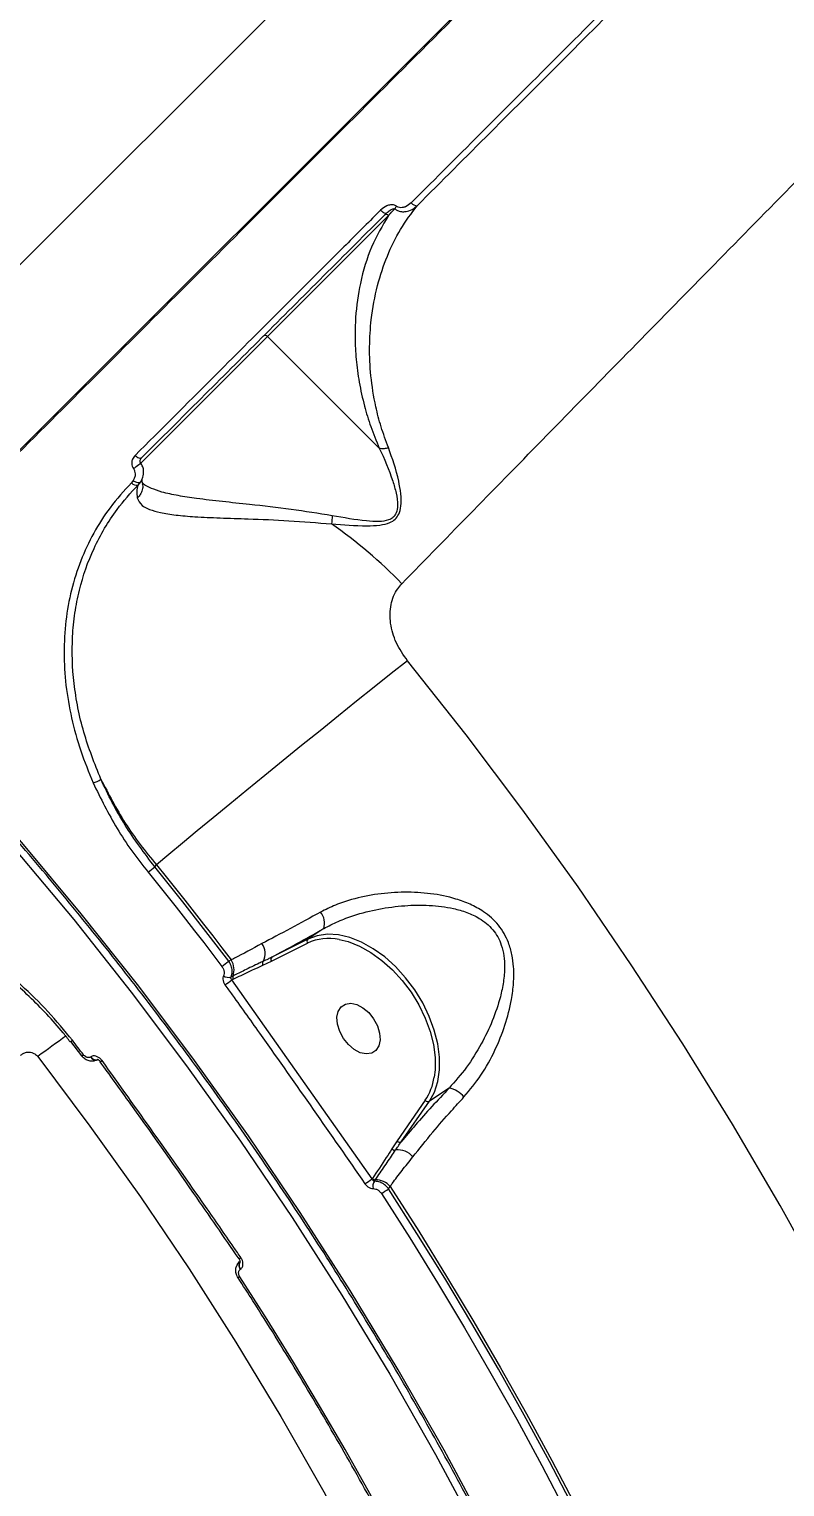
# Model space of a CAD drawing. Header units: millimetres. Extents: x -6028 to 5958, y -6064 to 4137.
# Drawn here: x 419.7 to 540.8, y 524 to 757.9 of the extents above; entities that cross this region are included whole.
import ezdxf

# ---------------------------------------------------------------- set-up
doc = ezdxf.new("R2010")
doc.units = ezdxf.units.MM
for name, color, linetype in [('DIKOM_ОБЪЕКТ', 7, 'Continuous'), ('DIKOM_РАЗМЕР_ЗОНА', 7, 'Continuous'), ('DIKOM_РАЗМЕР_ОБЪЕКТА', 7, 'Continuous')]:
    doc.layers.add(name, color=color, linetype=linetype)
doc.styles.add('style1', font='arial.ttf', dxfattribs={"width": 0.8})
doc.dimstyles.new('1-50', dxfattribs={"dimtxt": 300, "dimasz": 200, "dimexe": 100, "dimexo": 0, "dimgap": 100, "dimtad": 1, "dimtxsty": 'style1', "dimcen": 200, "dimclrd": 7, "dimclre": 7, "dimclrt": 7, "dimadec": 1, "dimazin": 2, "dimtfac": 1, "dimtmove": 0, "dimatfit": 2, "dimfxl": 0, "dimlwd": 25, "dimlwe": 18, "dimarcsym": 0})

# ---------------------------------------------------------------- blocks, each defined once
blk = doc.blocks.new('*D9')
at = {"layer": 'Defpoints', "color": 0, "transparency": 16777216}
for p in [(-6027.56, 1459.58), (4556.58, 1382.7), (4556.58, -5964.37)]:
    blk.add_point(p, dxfattribs=at)
at = {"layer": 'DIKOM_РАЗМЕР_ЗОНА', "color": 7, "lineweight": 18, "transparency": 16777216}
for p, q in [((-6027.56, 1459.58), (-6027.56, -6064.37)), ((4556.58, 1382.7), (4556.58, -6064.37))]:
    blk.add_line(p, q, dxfattribs=at)
at = {"layer": 'DIKOM_РАЗМЕР_ЗОНА', "color": 7, "lineweight": 25, "transparency": 16777216}
blk.add_line((-5827.56, -5964.37), (4356.58, -5964.37), dxfattribs=at)
at = {"layer": 'DIKOM_РАЗМЕР_ЗОНА', "color": 7, "transparency": 16777216}
for points in [[(-5827.56, -5931.03), (-5827.56, -5997.7), (-6027.56, -5964.37)], [(4356.58, -5931.03), (4356.58, -5997.7), (4556.58, -5964.37)]]:
    blk.add_solid(points, dxfattribs=at)
at = {"layer": 'DIKOM_РАЗМЕР_ЗОНА', "color": 7, "transparency": 16777216, "insert": (157.08, -5711.2), "char_height": 300, "attachment_point": 5, "style": 'style1'}
blk.add_mtext('10600', dxfattribs=at)
blk = doc.blocks.new('*D11')
at = {"layer": 'Defpoints', "color": 0, "transparency": 16777216}
for p in [(259.43, 2965.58), (1920.55, -3002.33), (4022.59, -3002.33)]:
    blk.add_point(p, dxfattribs=at)
at = {"layer": 'DIKOM_РАЗМЕР_ОБЪЕКТА', "color": 7, "lineweight": 18, "transparency": 16777216}
for p, q in [((259.43, 2965.58), (4122.59, 2965.58)), ((1920.55, -3002.33), (4122.59, -3002.33))]:
    blk.add_line(p, q, dxfattribs=at)
at = {"layer": 'DIKOM_РАЗМЕР_ОБЪЕКТА', "color": 7, "lineweight": 25, "transparency": 16777216}
blk.add_line((4022.59, 2765.58), (4022.59, -2802.33), dxfattribs=at)
at = {"layer": 'DIKOM_РАЗМЕР_ОБЪЕКТА', "color": 7, "transparency": 16777216}
for points in [[(3989.25, 2765.58), (4055.92, 2765.58), (4022.59, 2965.58)], [(3989.25, -2802.33), (4055.92, -2802.33), (4022.59, -3002.33)]]:
    blk.add_solid(points, dxfattribs=at)
at = {"layer": 'DIKOM_РАЗМЕР_ОБЪЕКТА', "color": 7, "transparency": 16777216, "insert": (3769.41, -24.42), "char_height": 300, "attachment_point": 5, "rotation": 90, "style": 'style1'}
blk.add_mtext('6000', dxfattribs=at)
blk = doc.blocks.new('*D12')
at = {"layer": 'Defpoints', "color": 0, "transparency": 16777216}
for p in [(3056.58, 1987.9), (-4027.97, 676.5), (3056.58, -3714.77)]:
    blk.add_point(p, dxfattribs=at)
at = {"layer": 'DIKOM_РАЗМЕР_ОБЪЕКТА', "color": 7, "lineweight": 18, "transparency": 16777216}
for p, q in [((3056.58, 1987.9), (3056.58, -3814.77)), ((-4027.97, 676.5), (-4027.97, -3814.77))]:
    blk.add_line(p, q, dxfattribs=at)
at = {"layer": 'DIKOM_РАЗМЕР_ОБЪЕКТА', "color": 7, "lineweight": 25, "transparency": 16777216}
blk.add_line((-3827.97, -3714.77), (2856.58, -3714.77), dxfattribs=at)
at = {"layer": 'DIKOM_РАЗМЕР_ОБЪЕКТА', "color": 7, "transparency": 16777216}
for points in [[(-3827.97, -3681.44), (-3827.97, -3748.11), (-4027.97, -3714.77)], [(2856.58, -3681.44), (2856.58, -3748.11), (3056.58, -3714.77)]]:
    blk.add_solid(points, dxfattribs=at)
at = {"layer": 'DIKOM_РАЗМЕР_ОБЪЕКТА', "color": 7, "transparency": 16777216, "insert": (20, -3461.6), "char_height": 300, "attachment_point": 5, "style": 'style1'}
blk.add_mtext('7100', dxfattribs=at)

msp = doc.modelspace()

# ---------------------------------------------------------------- linework, layer by layer
at = {"layer": 'DIKOM_ОБЪЕКТ', "color": 7, "linetype": 'Continuous', "lineweight": 15}
for p, q in [((903.608, 1175.888), (281.354, 553.634)), ((468.03, 770.009), (414.997, 716.976)), ((457.88, 708.635), (477.264, 728.02)), ((437.493, 688.248), (457.88, 708.635)), ((475.794, 690.722), (457.88, 708.635)), ((436.346, 685.513), (436.071, 685.167)), ((437.117, 684.791), (437.554, 685.323)), ((437.729, 685.635), (437.554, 685.323)), ((439.797, 623.524), (440.1, 623.824)), ((466.894, 613.615), (464.366, 611.928)), ((458.498, 608.376), (464.302, 611.286)), ((464.366, 611.928), (458.562, 609.018)), ((452.038, 608.585), (451.654, 608.391)), ((457.146, 607.747), (458.498, 608.376)), ((452.338, 606.005), (452.041, 605.856)), ((452.178, 605.396), (452.389, 605.501)), ((474.647, 573.45), (452.178, 605.396)), ((428.085, 593.193), (426.316, 595.501)), ((429.539, 593.032), (429.523, 593.021)), ((430.53, 592.571), (430.547, 592.582)), ((430.547, 592.582), (430.595, 592.606)), ((430.547, 592.582), (430.583, 592.597)), ((431.071, 592.256), (431.069, 592.257)), ((486.985, 588.018), (483.831, 585.914)), ((483.177, 586.06), (478.664, 579.547)), ((479.318, 579.401), (483.831, 585.914)), ((478.664, 579.547), (477.824, 578.261)), ((474.695, 573.52), (474.647, 573.45)), ((477.289, 571.853), (477.55, 572.226)), ((453.026, 559.686), (453.372, 560.205)), ((453.333, 560.637), (453.332, 560.637)), ((453.416, 560.067), (453.461, 560.14)), ((453.433, 560.078), (453.416, 560.067)), ((453.474, 560.13), (453.433, 560.078)), ((453.151, 557.593), (453.15, 557.594)), ((453.521, 558.936), (453.538, 558.947))]:
    msp.add_line(p, q, dxfattribs=at)
at = {"layer": 'DIKOM_ОБЪЕКТ', "color": 7, "linetype": 'Continuous', "lineweight": 15, "flags": 128}
for points in [[(476.014, 728.896), (476.157, 728.763), (476.305, 728.644), (476.452, 728.546), (476.593, 728.472), (476.722, 728.424), (476.834, 728.404), (476.924, 728.414), (476.99, 728.452)], [(436.37, 687.422), (436.587, 687.571), (436.816, 687.737), (437.039, 687.906), (437.238, 688.064), (437.396, 688.2), (437.501, 688.302), (437.545, 688.361), (437.524, 688.374)], [(436.65, 689.538), (436.795, 689.405), (436.949, 689.292), (437.105, 689.202), (437.258, 689.138), (437.402, 689.104), (437.53, 689.101), (437.639, 689.128), (437.723, 689.185)], [(436.346, 685.513), (436.52, 685.4), (436.703, 685.308), (436.886, 685.24), (437.062, 685.199), (437.223, 685.187), (437.363, 685.204), (437.475, 685.251), (437.554, 685.323)], [(541.027, 392.531), (537.14, 406.826), (532.89, 421.022), (528.279, 435.11), (523.312, 449.08), (517.99, 462.925), (512.318, 476.634), (506.298, 490.199), (499.936, 503.611), (493.235, 516.86), (486.2, 529.939), (478.835, 542.839), (471.145, 555.551), (463.135, 568.066), (454.81, 580.378), (446.176, 592.477), (437.239, 604.356), (428.004, 616.007), (418.477, 627.423), (408.665, 638.595), (398.574, 649.517), (388.211, 660.181)], [(387.125, 659.095), (397.457, 648.463), (407.518, 637.574), (417.3, 626.435), (426.798, 615.054), (436.005, 603.438), (444.916, 591.595), (453.524, 579.532), (461.823, 567.257), (469.809, 554.779), (477.476, 542.105), (484.819, 529.245), (491.833, 516.205), (498.514, 502.995), (504.857, 489.624), (510.858, 476.1), (516.514, 462.432), (521.819, 448.629), (526.772, 434.7), (531.369, 420.655), (535.606, 406.502), (539.481, 392.25)], [(480.335, 656.591), (477.725, 654.522), (474.991, 652.346), (472.16, 650.082), (469.256, 647.752), (466.306, 645.375), (463.338, 642.975), (460.377, 640.573), (457.452, 638.191), (454.588, 635.85), (451.813, 633.572), (449.151, 631.378), (446.626, 629.288), (444.262, 627.32), (442.08, 625.493), (440.1, 623.824)], [(584.894, 473.462), (579.456, 487.557), (573.69, 501.526), (567.601, 515.36), (561.192, 529.054), (554.466, 542.598), (547.426, 555.986), (540.078, 569.21), (532.423, 582.262), (524.468, 595.137), (516.217, 607.826), (507.673, 620.323), (498.841, 632.62), (489.727, 644.712), (480.335, 656.591)], [(438.729, 622.656), (440.234, 620.789), (441.731, 618.916), (443.221, 617.037), (444.704, 615.153), (446.179, 613.262), (447.647, 611.366), (449.107, 609.464), (450.559, 607.556)], [(451.654, 608.391), (450.198, 610.303), (448.735, 612.209), (447.264, 614.11), (445.786, 616.005), (444.3, 617.893), (442.807, 619.776), (441.306, 621.653), (439.797, 623.524)], [(440.1, 623.824), (441.619, 621.94), (443.13, 620.05), (444.634, 618.154), (446.13, 616.252), (447.619, 614.344), (449.1, 612.43), (450.573, 610.51), (452.038, 608.585)], [(483.831, 585.914), (484.636, 587.38), (485.182, 589.074), (485.457, 590.958), (485.454, 592.992), (485.174, 595.131), (484.623, 597.328), (483.814, 599.535), (482.763, 601.703), (481.493, 603.785), (480.033, 605.736), (478.415, 607.513), (476.674, 609.076), (474.848, 610.392), (472.977, 611.432), (471.102, 612.173), (469.264, 612.599), (467.503, 612.7), (465.858, 612.475), (464.366, 611.928)], [(469.345, 611.89), (470.834, 611.524), (472.652, 610.806), (474.466, 609.797), (476.237, 608.521), (477.926, 607.005), (479.495, 605.282), (480.91, 603.39), (482.141, 601.371), (483.16, 599.268), (483.946, 597.129), (484.48, 594.998), (484.751, 592.924), (484.753, 590.952), (484.614, 589.764)], [(470.057, 596), (469.457, 597.122), (469.102, 598.28), (469.021, 599.381), (469.219, 600.334), (469.682, 601.063), (470.37, 601.509), (471.23, 601.635), (472.19, 601.432), (473.174, 600.916), (474.101, 600.128), (474.896, 599.133), (475.496, 598.011), (475.851, 596.853), (475.932, 595.753), (475.734, 594.8), (475.272, 594.07), (474.583, 593.625), (473.724, 593.498), (472.763, 593.701), (471.78, 594.218), (470.853, 595.005), (470.057, 596)], [(426.316, 595.503), (426.316, 595.501), (426.316, 595.501)], [(428.357, 593.377), (428.136, 593.667), (427.915, 593.956), (427.694, 594.245), (427.472, 594.534), (427.251, 594.822), (427.029, 595.111), (426.807, 595.399), (426.585, 595.688)], [(421.027, 593.088), (429.401, 581.934), (437.493, 570.576), (445.296, 559.02), (452.807, 547.275), (460.02, 535.347), (466.93, 523.244), (473.533, 510.974), (479.825, 498.545), (485.802, 485.966), (491.459, 473.243), (496.794, 460.386)], [(476.136, 571.1), (480.68, 563.978), (485.123, 556.793), (489.465, 549.547), (493.703, 542.243), (497.839, 534.88), (501.871, 527.461), (505.797, 519.986), (509.618, 512.459)], [(510.845, 513.081), (507.016, 520.625), (503.08, 528.116), (499.04, 535.552), (494.895, 542.931), (490.647, 550.253), (486.296, 557.514), (481.843, 564.715), (477.289, 571.853)], [(477.55, 572.226), (482.129, 565.053), (486.605, 557.816), (490.979, 550.519), (495.249, 543.161), (499.414, 535.744), (503.475, 528.27), (507.429, 520.741), (511.275, 513.158)], [(485.58, 501.46), (481.916, 508.688), (478.15, 515.864), (474.281, 522.987), (470.312, 530.054), (466.242, 537.066), (462.073, 544.021), (457.806, 550.916), (453.441, 557.75)]]:
    msp.add_lwpolyline(points, dxfattribs=at)
at = {"layer": 'DIKOM_ОБЪЕКТ', "color": 7, "linetype": 'Continuous', "lineweight": 15}
for centre, radius, start, end in [((481.84, 730.71), 1.098, 214.80499, 272.33378), ((476.911, 727.708), 0.471, 41.33094, 130.78279), ((484.464, 725.092), 7.364, 143.11953, 147.02035), ((457.527, 708.324), 0.471, 41.32997, 130.78571), ((436.865, 685.733), 0.975, 215.48217, 284.93545), ((508.576, 675.641), 40.535, 174.02753, 175.88063), ((425.041, 616.506), 75.55, 43.96375, 55.21142), ((428.988, 640.483), 3.619, 284.99139, 306.90162), ((411.23, 657.58), 44.451, 308.21624, 309.99132), ((464.306, 614.486), 2.731, 341.38704, 40.52514), ((454.849, 609.636), 2.652, 331.0464, 36.69826), ((464.688, 611.572), 0.48, 132.14871, 216.47062), ((467.756, 603.796), 8.249, 78.89328, 114.75864), ((430.394, 635.144), 34.172, 306.16462, 308.4736), ((449.714, 607.008), 2.809, 339.09008, 34.15198), ((457.581, 608.033), 0.52, 142.16794, 213.29693), ((458.884, 608.662), 0.48, 132.14887, 216.47213), ((451.62, 607.116), 1.328, 233.17918, 288.4756), ((452.859, 605.803), 0.558, 158.81251, 212.71065), ((439.987, 621.035), 19.829, 303.9484, 307.93675), ((663.529, 261.717), 410.627, 125.40926, 126.19724), ((425.054, 597.612), 2.459, 300.86301, 308.50867), ((427.05, 595), 2.083, 299.80784, 308.83643), ((430.33, 593.475), 0.926, 209.35819, 282.51477), ((430.346, 593.486), 0.926, 209.3563, 282.51405), ((430.667, 593.271), 1.093, 291.67751, 309.22116), ((475.417, 591.201), 9.308, 326.47596, 351.11714), ((486.36, 584.237), 3.832, 38.00605, 80.60696), ((483.596, 586.399), 0.539, 218.97199, 295.77005), ((478.257, 578.651), 0.582, 221.98934, 286.92366), ((478.795, 575.005), 3.111, 39.61377, 96.81639), ((479.083, 579.886), 0.539, 218.96887, 295.77317), ((447.737, 611.151), 46.32, 303.81123, 305.51809), ((475.155, 573.936), 0.62, 222.14359, 270.74877), ((476.307, 572.266), 1.539, 147.41496, 193.61848), ((475.182, 570.198), 3.118, 40.57186, 90.34817), ((464.538, 590.1), 22.261, 301.40172, 304.94553), ((454.287, 559.578), 0.999, 150.67525, 219.96874), ((454.303, 559.589), 0.999, 150.67975, 219.96983), ((451.933, 563.144), 2.871, 299.17049, 305.81254), ((452.595, 558.965), 1.48, 292.05633, 304.84777)]:
    msp.add_arc(centre, radius, start, end, dxfattribs=at)
for points, knots in [([(388.211, 660.181), (390.716, 662.686), (397.517, 669.486), (409.109, 681.078), (423.095, 695.064), (437.598, 709.567), (452.54, 724.509), (467.855, 739.823), (483.496, 755.465), (499.445, 771.414), (515.669, 787.638), (532.116, 804.084), (548.707, 820.675), (565.366, 837.334), (582.043, 854.01), (598.707, 870.675), (615.334, 887.301), (631.87, 903.838), (648.24, 920.208), (664.366, 936.334), (680.197, 952.164), (695.699, 967.666), (710.853, 982.82), (725.615, 997.582), (739.918, 1011.885), (753.693, 1025.66), (766.893, 1038.86), (779.484, 1051.451), (791.457, 1063.424), (802.781, 1074.748), (813.404, 1085.371), (823.275, 1095.243), (831.932, 1103.899), (839.485, 1111.452), (846.055, 1118.022), (852.009, 1123.976), (857.323, 1129.29), (861.953, 1133.92), (865.886, 1137.853), (868.842, 1140.809), (870.316, 1142.283), (870.916, 1142.883)], [0, 0, 0, 0, 0.01565291, 0.04248996, 0.06941155, 0.09637639, 0.12334103, 0.15026277, 0.17709983, 0.20393691, 0.23085866, 0.25782338, 0.28478815, 0.31170978, 0.33854686, 0.36538395, 0.39230558, 0.41927032, 0.4462351, 0.4731568, 0.49999376, 0.52683081, 0.55375251, 0.58071721, 0.60768195, 0.63460373, 0.66144093, 0.68827771, 0.71519948, 0.74216399, 0.76912897, 0.79605048, 0.82288744, 0.84596686, 0.86916829, 0.89239736, 0.91562648, 0.93882828, 0.96158813, 0.98434809, 1, 1, 1, 1]), ([(479.42, 668.953), (483.219, 672.849), (490.824, 680.644), (502.634, 692.726), (514.702, 705.055), (527.193, 717.798), (540.089, 730.936), (553.371, 744.451), (566.824, 758.127), (580.806, 772.325), (595.296, 787.024), (610.257, 802.188), (625.393, 817.516), (640.656, 832.961), (655.994, 848.47), (671.051, 863.685), (685.779, 878.56), (700.143, 893.059), (714.394, 907.436), (728.474, 921.635), (742.329, 935.602), (755.642, 949.016), (768.38, 961.847), (780.524, 974.075), (792.282, 985.911), (803.595, 997.296), (814.412, 1008.177), (823.83, 1017.649), (831.973, 1025.837), (839.001, 1032.901), (845.607, 1039.54), (851.766, 1045.729), (857.452, 1051.44), (862.659, 1056.669), (867.427, 1061.455), (870.187, 1064.224), (871.567, 1065.609)], [0, 0, 0, 0, 0.0277651, 0.0555638, 0.0833621, 0.1111275, 0.1400313, 0.1689727, 0.1979142, 0.2268178, 0.2582446, 0.2896957, 0.3211224, 0.3534671, 0.3858383, 0.4181831, 0.4495058, 0.480853, 0.5121757, 0.5444124, 0.5766755, 0.6089124, 0.6401608, 0.6714333, 0.7026819, 0.7348409, 0.7670267, 0.7991855, 0.8241464, 0.8491068, 0.874267, 0.8994265, 0.9244696, 0.9495121, 0.9747558, 1, 1, 1, 1]), ([(529.144, 778.324), (525.059, 774.237), (516.89, 766.063), (504.771, 753.935), (492.754, 741.909), (484.878, 734.026), (480.939, 730.084)], [0, 0, 0, 0, 0.24909995, 0.49819882, 0.74909939, 1, 1, 1, 1]), ([(481.885, 729.614), (485.786, 733.519), (493.589, 741.329), (505.549, 753.299), (517.669, 765.429), (525.878, 773.645), (529.983, 777.752)], [0, 0, 0, 0, 0.2490985, 0.4981988, 0.7491001, 1, 1, 1, 1]), ([(480.939, 730.084), (480.647, 729.839), (480.214, 729.477), (479.517, 729.279), (479.061, 729.282), (478.751, 729.387), (478.615, 729.482), (478.573, 729.511)], [0, 0, 0, 0, 0.4385442, 0.6486514, 0.8192396, 0.9451781, 1, 1, 1, 1]), ([(476.014, 728.896), (475.577, 728.46), (473.395, 726.278), (467.749, 720.633), (459.172, 712.056), (448.171, 701.057), (440.773, 693.66), (436.65, 689.538)], [0, 0, 0, 0, 0.0321581, 0.1607913, 0.4182834, 0.6757724, 1, 1, 1, 1]), ([(437.723, 689.185), (440.88, 692.342), (447.194, 698.657), (456.934, 708.396), (466.847, 718.309), (473.609, 725.071), (476.99, 728.452)], [0, 0, 0, 0, 0.2493155, 0.4986293, 0.7493148, 1, 1, 1, 1]), ([(477.264, 728.02), (476.308, 726.392), (474.384, 723.119), (472.713, 717.558), (471.994, 712.553), (471.879, 708.41), (472.055, 704.96), (472.532, 701.32), (473.327, 697.703), (474.38, 694.17), (475.321, 691.875), (475.794, 690.722)], [0, 0, 0, 0, 0.1791387, 0.3602505, 0.513459, 0.5983467, 0.6832188, 0.7698436, 0.8564374, 0.9278928, 1, 1, 1, 1]), ([(477.263, 690.793), (476.851, 691.911), (476.027, 694.147), (475.053, 698.014), (474.366, 702.343), (474.173, 706.993), (474.488, 711.87), (475.402, 716.771), (477.013, 721.584), (479.111, 725.9), (480.961, 728.376), (481.885, 729.614)], [0, 0, 0, 0, 0.0661306, 0.1322998, 0.2383317, 0.3447299, 0.450974, 0.5939532, 0.7292199, 0.864718, 1, 1, 1, 1]), ([(478.573, 729.511), (478.528, 729.543), (478.382, 729.644), (478.048, 729.753), (477.546, 729.755), (476.79, 729.54), (476.321, 729.151), (476.014, 728.896)], [0, 0, 0, 0, 0.0555123, 0.1784009, 0.3495059, 0.5729134, 1, 1, 1, 1]), ([(476.99, 728.452), (477.167, 728.613), (477.428, 728.851), (477.814, 729.063), (478.045, 729.135), (478.201, 729.142), (478.269, 729.109), (478.286, 729.1)], [0, 0, 0, 0, 0.4938299, 0.7307795, 0.8854847, 0.9700748, 1, 1, 1, 1]), ([(477.264, 728.02), (477.377, 728.139), (477.715, 728.499), (478.058, 728.86), (478.286, 729.1)], [0, 0, 0, 0, 0.33199858, 1, 1, 1, 1]), ([(478.286, 729.1), (478.354, 729.051), (478.575, 728.891), (479.053, 728.692), (479.756, 728.611), (480.661, 728.779), (481.389, 729.168), (481.785, 729.524), (481.885, 729.614)], [0, 0, 0, 0, 0.063546, 0.2059302, 0.386756, 0.593839, 0.897738, 1, 1, 1, 1]), ([(468.145, 678.552), (470.038, 678.399), (472.657, 678.187), (475.783, 678.296), (477.358, 678.637), (478.392, 679.272), (479.042, 680.178), (479.367, 681.598), (479.289, 683.419), (478.732, 686.654), (477.886, 689.039), (477.263, 690.793)], [0, 0, 0, 0, 0.2311239, 0.319679, 0.3914185, 0.4367154, 0.4822438, 0.5456874, 0.6388399, 0.7342161, 1, 1, 1, 1]), ([(475.804, 690.715), (475.805, 690.713), (476.642, 688.99), (477.618, 686.654), (478.544, 683.498), (478.789, 681.758), (478.636, 680.395), (478.091, 679.563), (477.129, 679.047), (475.634, 678.885), (472.614, 679.086), (470.096, 679.533), (468.261, 679.858)], [0, 0, 0, 0, 0.0003089, 0.2742191, 0.3691405, 0.4635369, 0.5235491, 0.5648618, 0.6061829, 0.6747233, 0.763016, 1, 1, 1, 1]), ([(475.794, 690.722), (475.795, 690.721), (475.797, 690.719), (475.801, 690.716), (475.803, 690.715), (475.804, 690.715)], [0, 0, 0, 0, 0.3969774, 0.7931221, 1, 1, 1, 1]), ([(475.804, 690.715), (476.023, 690.685), (476.425, 690.63), (476.957, 690.714), (477.221, 690.783), (477.263, 690.793)], [0, 0, 0, 0, 0.4994728, 0.9205291, 1, 1, 1, 1]), ([(436.65, 689.538), (436.608, 689.493), (436.407, 689.28), (436.168, 688.851), (436.077, 688.287), (436.145, 687.803), (436.295, 687.549), (436.37, 687.422)], [0, 0, 0, 0, 0.0843139, 0.4026395, 0.6518464, 0.825486, 1, 1, 1, 1]), ([(437.524, 688.374), (437.509, 688.4), (437.482, 688.447), (437.455, 688.549), (437.452, 688.703), (437.517, 688.916), (437.621, 689.078), (437.705, 689.166), (437.723, 689.185)], [0, 0, 0, 0, 0.06453141, 0.11807747, 0.26899381, 0.52959778, 0.89961459, 1, 1, 1, 1]), ([(437.554, 685.323), (437.682, 685.562), (437.963, 686.085), (438.055, 686.931), (437.913, 687.744), (437.656, 688.16), (437.524, 688.374)], [0, 0, 0, 0, 0.25433127, 0.55869375, 0.77345407, 1, 1, 1, 1]), ([(436.37, 687.422), (436.448, 687.29), (436.604, 687.026), (436.675, 686.517), (436.603, 685.99), (436.427, 685.664), (436.346, 685.513)], [0, 0, 0, 0, 0.2096924, 0.4181955, 0.7298873, 1, 1, 1, 1]), ([(437.747, 685.665), (437.749, 685.673), (437.757, 685.699), (437.724, 685.462), (437.789, 685.085), (437.819, 684.914)], [0, 0, 0, 0, 0.1765045, 0.625924, 1, 1, 1, 1]), ([(436.071, 685.167), (434.883, 683.863), (432.598, 681.354), (429.928, 677.102), (427.848, 672.671), (426.35, 667.954), (425.459, 663.006), (425.166, 657.89), (425.463, 652.668), (426.374, 647.402), (427.81, 642.141), (429.22, 638.703), (429.924, 636.987)], [0, 0, 0, 0, 0.1070792, 0.205971, 0.3051814, 0.4040754, 0.5033353, 0.6029183, 0.7021775, 0.8013461, 0.9008334, 1, 1, 1, 1]), ([(431.161, 637.589), (430.164, 640.087), (428.655, 643.871), (427.441, 649.035), (426.617, 654.187), (426.45, 659.301), (426.944, 664.257), (427.884, 669.07), (429.48, 673.646), (431.708, 677.871), (433.973, 681.342), (435.954, 683.515), (437.117, 684.791)], [0, 0, 0, 0, 0.1468747, 0.2225103, 0.2981475, 0.4449861, 0.5206264, 0.5962624, 0.7424183, 0.8177183, 0.8930198, 1, 1, 1, 1]), ([(437.117, 684.791), (437.019, 684.473), (436.845, 683.906), (436.954, 683.075), (437.002, 682.711)], [0, 0, 0, 0, 0.5624071, 1, 1, 1, 1]), ([(437.798, 684.908), (437.809, 684.874), (437.906, 684.589), (437.822, 683.995), (437.552, 683.309), (437.218, 682.902), (437.035, 682.74), (437.002, 682.711)], [0, 0, 0, 0, 0.0437453, 0.3747873, 0.7058768, 0.9474849, 1, 1, 1, 1]), ([(468.261, 679.858), (466.065, 680.213), (461.618, 680.933), (455.666, 681.597), (450.583, 682.135), (446.728, 682.58), (443.479, 683.074), (441.026, 683.6), (439.202, 684.248), (438.082, 684.768), (437.82, 685.18), (437.761, 685.273)], [0, 0, 0, 0, 0.176783, 0.3581211, 0.4814367, 0.6075314, 0.7069831, 0.808903, 0.8910773, 0.9754532, 1, 1, 1, 1]), ([(437.002, 682.711), (437.188, 682.292), (437.513, 681.561), (438.921, 680.843), (440.721, 680.323), (443.164, 679.948), (446.378, 679.679), (450.277, 679.504), (455.323, 679.339), (461.361, 679.118), (465.859, 678.743), (468.145, 678.552)], [0, 0, 0, 0, 0.1045118, 0.1823188, 0.2623953, 0.3546211, 0.4495237, 0.5618064, 0.6772348, 0.8359148, 1, 1, 1, 1]), ([(480.335, 656.591), (479.679, 657.534), (478.382, 659.398), (477.475, 662.578), (477.519, 665.619), (478.365, 667.753), (479.191, 668.693), (479.42, 668.953)], [0, 0, 0, 0, 0.2385181, 0.471335, 0.6967968, 0.915983, 1, 1, 1, 1]), ([(540.643, 392.504), (540.044, 394.791), (538.304, 401.426), (535.192, 412.35), (531.212, 425.245), (526.929, 438.046), (522.351, 450.749), (517.479, 463.347), (512.317, 475.831), (506.866, 488.197), (501.131, 500.436), (495.113, 512.542), (488.817, 524.509), (482.246, 536.33), (475.403, 547.999), (468.292, 559.51), (460.917, 570.855), (453.282, 582.029), (445.391, 593.026), (437.248, 603.84), (428.858, 614.465), (420.226, 624.895), (411.356, 635.125), (402.251, 645.146), (394.424, 653.391), (389.603, 658.263), (387.957, 659.927)], [0, 0, 0, 0, 0.0228182, 0.0662122, 0.1096067, 0.1530013, 0.1963957, 0.2397902, 0.2831846, 0.326579, 0.3699734, 0.4133677, 0.4567621, 0.5001564, 0.5435506, 0.586945, 0.6303392, 0.6737334, 0.7171277, 0.7605218, 0.803916, 0.8473102, 0.8907044, 0.9340986, 0.9774927, 1, 1, 1, 1]), ([(429.924, 636.987), (431.131, 634.521), (432.96, 630.786), (436.081, 626.063), (437.846, 623.791), (438.729, 622.656)], [0, 0, 0, 0, 0.4927651, 0.746383, 1, 1, 1, 1]), ([(431.161, 637.589), (432.392, 635.215), (434.257, 631.618), (437.421, 627.085), (439.207, 624.911), (440.1, 623.824)], [0, 0, 0, 0, 0.4927816, 0.7463928, 1, 1, 1, 1]), ([(439.797, 623.524), (438.149, 625.72), (435.652, 629.045), (432.919, 633.839), (431.747, 636.339), (431.161, 637.589)], [0, 0, 0, 0, 0.4928092, 0.7464066, 1, 1, 1, 1]), ([(426.585, 595.688), (425.31, 597.254), (422.758, 600.388), (418.5, 604.531), (414.035, 608.191), (409.415, 611.333), (404.628, 614), (399.737, 616.142), (394.816, 617.76), (389.936, 618.841), (385.173, 619.361), (380.592, 619.342), (376.281, 618.8), (372.318, 617.736), (368.695, 616.238), (366.618, 614.863), (365.581, 614.177)], [0, 0, 0, 0, 0.0751074, 0.1502146, 0.2212819, 0.2925776, 0.3636456, 0.4347705, 0.5061235, 0.5772483, 0.6483396, 0.7196581, 0.7907503, 0.8604254, 0.9303172, 1, 1, 1, 1]), ([(489.379, 586.597), (490.326, 587.738), (492.222, 590.022), (494.377, 593.983), (496.033, 598.068), (496.971, 601.702), (497.383, 604.85), (497.406, 607.263), (497.121, 609.451), (496.46, 611.776), (495.037, 614.271), (492.781, 616.269), (490.401, 617.566), (487.57, 618.602), (484.041, 619.314), (479.813, 619.538), (475.536, 619.239), (471.817, 618.466), (468.75, 617.452), (467.171, 616.657), (466.382, 616.26)], [0, 0, 0, 0, 0.0754474, 0.1510283, 0.2213849, 0.2917221, 0.3346564, 0.3775425, 0.4104245, 0.4432551, 0.4962469, 0.5490785, 0.5889862, 0.6289725, 0.6969431, 0.7650069, 0.836348, 0.9076286, 0.9538269, 1, 1, 1, 1]), ([(426.24, 595.443), (425.868, 595.929), (424.69, 597.465), (422.5, 599.903), (419.695, 602.747), (416.713, 605.417), (413.597, 607.895), (410.374, 610.154), (407.079, 612.171), (403.745, 613.933), (400.406, 615.406), (397.751, 616.408), (396.227, 616.824), (395.805, 616.94)], [0, 0, 0, 0, 0.0467585, 0.1478066, 0.2498372, 0.3525637, 0.4556408, 0.5586, 0.6610127, 0.7625474, 0.8629489, 0.9620595, 1, 1, 1, 1]), ([(466.382, 616.26), (464.739, 615.36), (461.414, 613.537), (458.466, 611.999), (456.975, 611.221)], [0, 0, 0, 0, 0.4942464, 1, 1, 1, 1]), ([(466.894, 613.615), (467.661, 614.017), (469.194, 614.822), (472.15, 615.912), (475.719, 616.831), (479.804, 617.361), (483.831, 617.433), (487.174, 617.019), (489.856, 616.262), (492.06, 615.246), (494.136, 613.559), (495.355, 611.328), (495.824, 609.248), (495.942, 607.254), (495.752, 605.052), (495.135, 602.143), (493.995, 598.779), (492.153, 594.977), (489.872, 591.272), (487.947, 589.102), (486.985, 588.018)], [0, 0, 0, 0, 0.0472293, 0.094486, 0.1675985, 0.2407653, 0.3094541, 0.3780276, 0.4168462, 0.4555537, 0.5049204, 0.5540374, 0.5853494, 0.6167396, 0.6592397, 0.7018026, 0.7734258, 0.8450798, 0.9226025, 1, 1, 1, 1]), ([(458.562, 609.018), (459.874, 609.729), (462.52, 611.161), (465.429, 612.793), (466.894, 613.615)], [0, 0, 0, 0, 0.4960539, 1, 1, 1, 1]), ([(456.975, 611.221), (455.459, 610.38), (453.74, 609.427), (452.218, 608.673), (452.038, 608.585)], [0, 0, 0, 0, 0.8821308, 1, 1, 1, 1]), ([(452.041, 605.856), (452.073, 605.938), (452.192, 606.238), (452.247, 606.845), (452.091, 607.658), (451.8, 608.147), (451.654, 608.391)], [0, 0, 0, 0, 0.1106278, 0.4063442, 0.7035034, 1, 1, 1, 1]), ([(457.17, 608.352), (456.967, 608.259), (455.953, 607.792), (454.336, 607.002), (452.951, 606.311), (452.338, 606.005)], [0, 0, 0, 0, 0.1222489, 0.6114329, 1, 1, 1, 1]), ([(458.562, 609.018), (458.361, 608.918), (457.9, 608.687), (457.433, 608.473), (457.17, 608.352)], [0, 0, 0, 0, 0.4351879, 1, 1, 1, 1]), ([(450.559, 607.556), (450.651, 607.413), (450.836, 607.125), (450.941, 606.643), (450.913, 606.281), (450.843, 606.102), (450.824, 606.053)], [0, 0, 0, 0, 0.2969187, 0.5940133, 0.8894695, 1, 1, 1, 1]), ([(450.824, 606.053), (450.809, 606.016), (450.742, 605.849), (450.704, 605.506), (450.795, 605.024), (450.972, 604.732), (451.061, 604.586)], [0, 0, 0, 0, 0.0855625, 0.3893558, 0.6948434, 1, 1, 1, 1]), ([(452.178, 605.396), (452.14, 605.44), (452.065, 605.528), (452.014, 605.678), (452.017, 605.789), (452.037, 605.844), (452.041, 605.856)], [0, 0, 0, 0, 0.3129994, 0.6195988, 0.9172005, 1, 1, 1, 1]), ([(452.389, 605.501), (452.804, 605.708), (454.371, 606.487), (455.97, 607.213), (457.146, 607.747)], [0, 0, 0, 0, 0.2647042, 1, 1, 1, 1]), ([(451.061, 604.586), (451.449, 604.045), (453.391, 601.339), (460.948, 590.755), (467.99, 580.615), (473.512, 572.665)], [0, 0, 0, 0, 0.0512259, 0.2561274, 1, 1, 1, 1]), ([(418.295, 593.268), (418.42, 593.38), (418.682, 593.613), (419.155, 593.78), (419.637, 593.81), (420.089, 593.73), (420.489, 593.558), (420.814, 593.332), (420.959, 593.166), (421.027, 593.088)], [0, 0, 0, 0, 0.1944364, 0.4037607, 0.5538796, 0.6910388, 0.8350921, 0.9219116, 1, 1, 1, 1]), ([(430.238, 592.459), (430.167, 592.426), (429.914, 592.307), (429.401, 592.335), (428.797, 592.542), (428.335, 592.858), (428.158, 593.13), (428.108, 593.208)], [0, 0, 0, 0, 0.0982211, 0.3504013, 0.611594, 0.8890534, 1, 1, 1, 1]), ([(429.523, 593.021), (429.512, 593.014), (429.433, 592.963), (429.257, 592.906), (429.016, 592.924), (428.772, 593.012), (428.549, 593.153), (428.416, 593.308), (428.357, 593.377)], [0, 0, 0, 0, 0.0339818, 0.2521926, 0.4705388, 0.5979233, 0.8192991, 1, 1, 1, 1]), ([(431.358, 592.425), (431.246, 592.558), (431.023, 592.824), (430.591, 593.087), (430.15, 593.203), (429.787, 593.171), (429.608, 593.071), (429.539, 593.032)], [0, 0, 0, 0, 0.2182536, 0.4367998, 0.6530549, 0.865728, 1, 1, 1, 1]), ([(430.201, 592.444), (430.291, 592.465), (430.408, 592.492), (430.507, 592.556), (430.53, 592.571)], [0, 0, 0, 0, 0.7685132, 1, 1, 1, 1]), ([(430.663, 592.57), (430.623, 592.556), (430.488, 592.512), (430.326, 592.451), (430.213, 592.408)], [0, 0, 0, 0, 0.3039526, 1, 1, 1, 1]), ([(431.066, 592.256), (431.057, 592.27), (431.012, 592.34), (430.901, 592.447), (430.754, 592.549), (430.633, 592.597), (430.574, 592.602), (430.577, 592.602), (430.578, 592.602)], [0, 0, 0, 0, 0.05265689, 0.26023369, 0.46242947, 0.66378811, 0.86776117, 1, 1, 1, 1]), ([(453.312, 560.623), (450.91, 564.118), (445.065, 572.624), (437.633, 583.159), (432.558, 590.158), (431.048, 592.24)], [0, 0, 0, 0, 0.3288849, 0.8003631, 1, 1, 1, 1]), ([(453.613, 560.816), (453.236, 561.365), (451.347, 564.111), (444.014, 574.712), (436.911, 584.653), (431.358, 592.425)], [0, 0, 0, 0, 0.0517104, 0.2585536, 1, 1, 1, 1]), ([(486.985, 588.018), (486.056, 587.026), (484.188, 585.033), (481.62, 582.144), (480.075, 580.302), (479.318, 579.401)], [0, 0, 0, 0, 0.3357682, 0.6747721, 1, 1, 1, 1]), ([(481.191, 576.988), (482.23, 578.296), (484.131, 580.689), (486.964, 583.953), (488.707, 585.86), (489.379, 586.597)], [0, 0, 0, 0, 0.4251174, 0.7780719, 1, 1, 1, 1]), ([(477.824, 578.261), (477.528, 577.793), (476.512, 576.184), (475.449, 574.625), (474.695, 573.52)], [0, 0, 0, 0, 0.2911859, 1, 1, 1, 1]), ([(475.163, 573.316), (475.29, 573.499), (475.925, 574.417), (477.018, 575.987), (477.979, 577.425), (478.426, 578.094)], [0, 0, 0, 0, 0.1179023, 0.5894888, 1, 1, 1, 1]), ([(478.426, 578.094), (478.554, 578.288), (478.844, 578.728), (479.148, 579.159), (479.318, 579.401)], [0, 0, 0, 0, 0.4403032, 1, 1, 1, 1]), ([(477.55, 572.226), (477.663, 572.392), (478.238, 573.234), (479.42, 574.764), (480.599, 576.245), (481.191, 576.988)], [0, 0, 0, 0, 0.1088855, 0.5527971, 1, 1, 1, 1]), ([(475.01, 573.095), (474.965, 573.106), (474.872, 573.129), (474.753, 573.244), (474.682, 573.36), (474.653, 573.434), (474.647, 573.45)], [0, 0, 0, 0, 0.2867306, 0.5899232, 0.9139054, 1, 1, 1, 1]), ([(475.01, 573.095), (475.035, 573.131), (475.086, 573.204), (475.137, 573.278), (475.163, 573.316)], [0, 0, 0, 0, 0.4879209, 1, 1, 1, 1]), ([(477.289, 571.853), (477.226, 571.934), (476.993, 572.234), (476.484, 572.668), (475.746, 573.037), (475.256, 573.075), (475.01, 573.095)], [0, 0, 0, 0, 0.1092384, 0.4079636, 0.7031311, 1, 1, 1, 1]), ([(473.512, 572.665), (473.538, 572.629), (473.664, 572.455), (473.943, 572.189), (474.373, 571.948), (474.665, 571.918), (474.811, 571.904)], [0, 0, 0, 0, 0.0810427, 0.3908236, 0.6951466, 1, 1, 1, 1]), ([(474.811, 571.904), (474.957, 571.889), (475.248, 571.86), (475.677, 571.62), (475.969, 571.343), (476.101, 571.151), (476.136, 571.1)], [0, 0, 0, 0, 0.2953821, 0.5903755, 0.8901349, 1, 1, 1, 1]), ([(453.16, 557.599), (453.039, 557.818), (452.802, 558.246), (452.773, 558.939), (452.874, 559.441), (453.041, 559.641), (453.073, 559.68)], [0, 0, 0, 0, 0.3265303, 0.639334, 0.9293089, 1, 1, 1, 1]), ([(453.416, 560.067), (453.277, 559.968), (453.126, 559.861), (453.059, 559.687), (453.054, 559.673)], [0, 0, 0, 0, 0.9191055, 1, 1, 1, 1]), ([(453.487, 560.121), (453.487, 560.12), (453.476, 560.109), (453.496, 560.142), (453.494, 560.243), (453.462, 560.395), (453.384, 560.565), (453.303, 560.681), (453.256, 560.735), (453.25, 560.742)], [0, 0, 0, 0, 0.0177953, 0.2345709, 0.4129265, 0.6007333, 0.7880938, 0.975399, 1, 1, 1, 1]), ([(453.495, 560.137), (453.494, 560.134), (453.478, 560.105), (453.454, 560.091), (453.433, 560.078)], [0, 0, 0, 0, 0.1112604, 1, 1, 1, 1]), ([(453.538, 558.947), (453.6, 558.996), (453.761, 559.121), (453.924, 559.438), (453.971, 559.88), (453.875, 560.367), (453.701, 560.666), (453.613, 560.816)], [0, 0, 0, 0, 0.1342618, 0.3470085, 0.5631995, 0.7817586, 1, 1, 1, 1]), ([(445.28, 376.014), (447.721, 376.282), (454.298, 377.004), (465.869, 378.453), (480.197, 380.437), (495.628, 382.764), (512.135, 385.436), (529.693, 388.454), (547.912, 391.75), (566.715, 395.306), (586.012, 399.1), (606.118, 403.193), (626.997, 407.583), (648.594, 412.263), (670.433, 417.13), (692.432, 422.161), (714.511, 427.334), (737.029, 432.731), (759.925, 438.345), (783.126, 444.16), (805.851, 449.979), (828.029, 455.775), (849.602, 461.523), (871.189, 467.388), (892.721, 473.355), (914.126, 479.406), (935.222, 485.491), (955.936, 491.593), (976.204, 497.691), (996.083, 503.807), (1015.487, 509.918), (1034.335, 516.003), (1052.213, 521.928), (1069.081, 527.676), (1084.924, 533.236), (1100, 538.697), (1114.227, 544.037), (1127.508, 549.229), (1138.916, 553.88), (1145.47, 556.711), (1148.369, 557.963)], [0, 0, 0, 0, 0.0156514, 0.0421677, 0.0687038, 0.0952198, 0.1225063, 0.1498144, 0.1771006, 0.2036165, 0.2301531, 0.256669, 0.2839553, 0.3112636, 0.3385498, 0.3650657, 0.3916021, 0.4181181, 0.4454043, 0.4727127, 0.4999989, 0.5255601, 0.5511397, 0.5767009, 0.6029496, 0.629218, 0.6554668, 0.6819828, 0.7085191, 0.7350353, 0.7623214, 0.7896301, 0.8169162, 0.8434321, 0.8699687, 0.8964848, 0.9237712, 0.9510795, 0.9783656, 1, 1, 1, 1]), ([(485.263, 501.349), (484.213, 503.437), (481.167, 509.498), (475.911, 519.424), (469.408, 531.075), (462.627, 542.569), (457.159, 551.381), (453.948, 556.357), (453.15, 557.594)], [0, 0, 0, 0, 0.1082667, 0.3141626, 0.520061, 0.72596, 0.9318588, 1, 1, 1, 1]), ([(453.441, 557.75), (453.44, 557.752), (453.38, 557.845), (453.284, 558.045), (453.236, 558.311), (453.255, 558.562), (453.336, 558.782), (453.461, 558.887), (453.521, 558.936)], [0, 0, 0, 0, 0.00433555, 0.21978899, 0.43549316, 0.56818773, 0.79371376, 1, 1, 1, 1])]:
    msp.add_open_spline(points, degree=3, knots=knots, dxfattribs=at)

# ---------------------------------------------------------------- dimensions: what is measured, and where the dimension line sits
at = {"layer": 'DIKOM_РАЗМЕР_ЗОНА'}
dim = msp.add_linear_dim(base=(4556.575, -5964.368), p1=(-6027.562, 1459.576), p2=(4556.575, 1382.704), text='10600', dimstyle='1-50', dxfattribs=at)
dim.commit()
dim.dimension.update_dxf_attribs({"geometry": '*D9', "text_midpoint": (157.08, -5964.368), "dimtype": 160})
at = {"layer": 'DIKOM_РАЗМЕР_ОБЪЕКТА'}
dim = msp.add_linear_dim(base=(4022.586, -3002.33), p1=(259.433, 2965.575), p2=(1920.546, -3002.33), angle=90, text='6000', dimstyle='1-50', dxfattribs=at)
dim.commit()
dim.dimension.update_dxf_attribs({"geometry": '*D11', "text_midpoint": (4022.586, -24.423), "dimtype": 160})
dim = msp.add_linear_dim(base=(3056.575, -3714.774), p1=(-4027.972, 676.501), p2=(3056.575, 1987.897), text='7100', dimstyle='1-50', dxfattribs=at)
dim.commit()
dim.dimension.update_dxf_attribs({"geometry": '*D12', "text_midpoint": (20, -3714.774), "dimtype": 160})

doc.saveas('drawing.dxf')
